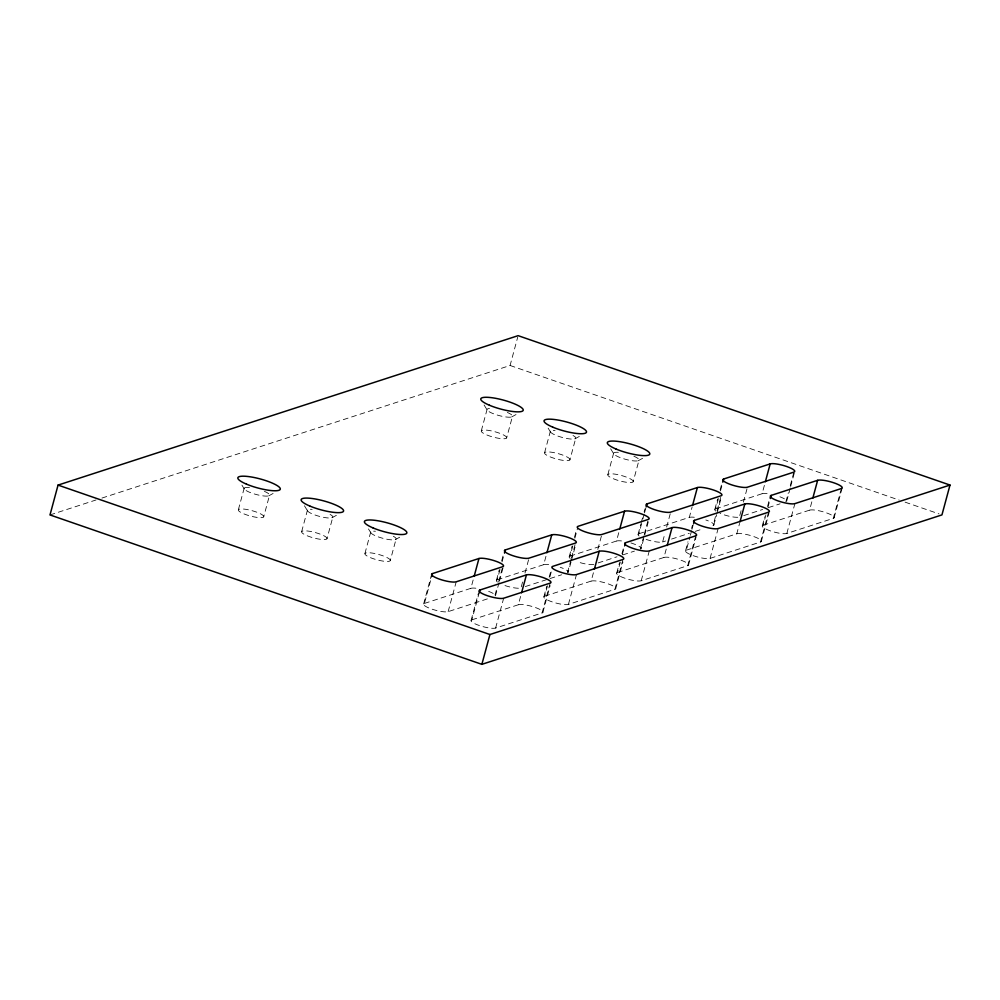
<?xml version="1.0" encoding="UTF-8"?>
<svg xmlns="http://www.w3.org/2000/svg" width="1000" height="1000" viewBox="0 0 1000 1000"><rect width="100%" height="100%" fill="white"/><g stroke="black" fill="none" stroke-linecap="round" stroke-linejoin="round"><path stroke-width="0.75" stroke-dasharray="5 3.75" d="M238.363 509.725L244.175 488.188M263.688 516.875A13.175 2.812 15.1 0 0 245.925 509.338A13.175 2.812 15.1 0 0 243.475 513.7A13.175 2.812 15.1 0 0 263.688 516.875L269.5 495.337M301.65 531.625L307.462 510.075M326.975 538.763A13.175 2.812 15.1 0 0 309.2 531.225A13.175 2.812 15.1 0 0 306.75 535.588A13.175 2.812 15.1 0 0 326.975 538.763L332.788 517.225M364.925 553.513L370.737 531.962M390.25 560.662A13.175 2.812 15.1 0 0 372.488 553.112A13.175 2.812 15.1 0 0 370.025 557.475A13.175 2.812 15.1 0 0 390.25 560.662L396.062 539.113M423.625 603.95L431.675 574.125M487.362 598.9L448.15 611.638A13.175 2.812 15.1 0 1 431.65 609.038A13.175 2.812 15.1 0 1 424.425 603.425L431.675 576.575M481.3 430.825L487.113 409.275M101.95 498.062L510.075 365.487L517.725 337.15M448.15 611.638L456.2 581.8M506.625 437.962A13.175 2.812 15.1 0 0 488.85 430.425A13.175 2.812 15.1 0 0 486.4 434.787A13.175 2.812 15.1 0 0 506.625 437.962L512.438 416.425M424.425 603.425L470.9 588.325L473.312 579.375M471.087 620.375L478.325 593.525M550.138 583.125L542.087 612.95L495.613 628.05A13.175 2.812 15.1 0 1 479.1 625.45A13.175 2.812 15.1 0 1 471.887 619.837L479.125 593M496.438 580.3L499.25 569.862M501.662 560.913L503.675 553.462M497.425 582.038A13.175 2.812 15.1 0 1 497.238 579.775L500.05 569.338M502.062 561.875L504.475 552.925M495.025 595.05L497.038 587.587M498.65 581.625L502.675 566.712M499.05 582.587L495.425 596A13.175 2.812 15.1 0 0 485.275 590.237M499.45 581.087L503.475 566.175M495.613 628.05L503.663 598.225M544.575 452.713L550.388 431.163M522.575 582.013L520.962 587.987A13.175 2.812 15.1 0 1 504.45 585.388M524.987 573.062L529.012 558.15M471.887 619.837L518.362 604.75L521.175 594.3M569.9 459.862A13.175 2.812 15.1 0 0 552.137 452.312A13.175 2.812 15.1 0 0 549.675 456.675A13.175 2.812 15.1 0 0 569.9 459.862L575.712 438.312M497.238 579.775L543.713 564.675L546.125 555.725M543.9 596.725L546.712 586.287M549.125 577.337L551.138 569.875M622.938 559.475L614.9 589.3L568.425 604.4A13.175 2.812 15.1 0 1 551.912 601.8A13.175 2.812 15.1 0 1 544.688 596.188L547.513 585.75M549.925 576.8L552.337 567.85M542.888 612.425L550.125 585.575M569.237 556.65L572.062 546.213M574.475 537.263L576.087 531.3M570.225 558.4A13.175 2.812 15.1 0 1 570.037 556.125L572.863 545.688M574.875 538.225L577.688 527.788M567.438 572.888L571.062 559.462M571.462 557.975L575.487 543.062M571.05 561.912L568.237 572.362A13.175 2.812 15.1 0 0 560.212 567.275M571.45 560.425L575.475 545.513M568.425 604.4L576.475 574.575M607.85 474.6L613.663 453.062M597.8 549.412L601.825 534.5M544.688 596.188L591.163 581.1L593.987 570.65M570.037 556.125L616.512 541.025L619.325 530.588M633.175 481.75A13.175 2.812 15.1 0 0 615.413 474.2A13.175 2.812 15.1 0 0 612.95 478.575A13.175 2.812 15.1 0 0 633.175 481.75L638.987 460.2M616.7 573.075L619.513 562.638M621.938 553.688L623.95 546.225M695.75 535.825L687.7 565.662L641.225 580.75A13.175 2.812 15.1 0 1 624.712 578.162A13.175 2.812 15.1 0 1 617.5 572.537L620.312 562.1M622.325 554.65L624.738 545.7M615.688 588.775L622.938 561.925M638.1 534.288L640.913 523.85M641.312 522.362L642.525 517.888M644.125 511.912L644.938 508.938M639.087 536.025A13.175 2.812 15.1 0 1 638.888 533.763L642.513 520.337M642.913 518.85L644.125 514.375M644.525 512.875L646.137 506.912M640.238 549.237L643.863 535.812M644.262 534.325L648.288 519.412M648.288 521.862L641.038 548.713A13.175 2.812 15.1 0 0 630.887 542.938M641.225 580.75L649.275 550.925M646.112 539.375A13.175 2.812 15.1 0 0 662.625 541.962L665.037 533.025M666.65 527.05L670.675 512.137M617.5 572.537L663.975 557.45L666.787 547.013M638.888 533.763L689.325 517.375L692.138 506.938M685.55 550.712L687.962 541.763M691.587 528.337L692.4 525.35M768.562 512.175L760.512 542.013L710.075 558.387A13.175 2.812 15.1 0 1 693.562 555.788A13.175 2.812 15.1 0 1 686.35 550.175L689.975 536.75M690.375 535.262L691.587 530.788M691.988 529.3L693.6 523.325M688.5 565.125L696.15 536.788M714.85 509.35L717.675 498.913M720.088 489.963L722.9 479.525M715.837 511.1A13.175 2.812 15.1 0 1 715.65 508.825L718.475 498.387M720.487 490.925L722.9 481.975M715.462 516.638L713.05 525.588A13.175 2.812 15.1 0 0 705.837 519.975M717.075 510.675L721.1 495.763M713.85 525.062L716.663 514.612M717.062 513.125L721.087 498.212M710.075 558.387L718.125 528.562M739.788 515.538L741.4 509.575M743.413 502.125L747.438 487.2M686.35 550.175L736.775 533.8L739.6 523.362M715.65 508.825L762.125 493.725L764.95 483.288M762.312 525.775L764.725 516.825M767.55 506.388L769.963 497.438M841.363 488.525L833.312 518.362L786.838 533.45A13.175 2.812 15.1 0 1 770.325 530.862A13.175 2.812 15.1 0 1 763.112 525.237L765.925 514.8M767.938 507.35L770.362 498.4M761.312 541.475L768.95 513.138M785.863 501.938L788.275 492.987M790.288 485.538L793.9 472.113M790.275 487.987L786.65 501.413A13.175 2.812 15.1 0 0 778.637 496.325M790.675 486.488L794.7 471.575M786.838 533.45L794.887 503.625M763.112 525.237L809.587 510.15L812.4 499.712M834.112 517.825L842.163 488M268.712 495.863L275.05 492.4M511.637 416.95L517.975 413.488M331.987 517.75L337.062 514.975M574.913 438.85L582.525 434.688M395.262 539.65L401.6 536.175M638.188 460.737L644.538 457.262M50 514.938L96.013 499.988M525.325 586.562L548.55 579.025M550.013 578.55L561.625 574.775M598.125 562.913L617.013 556.788M622.812 554.9L634.438 551.125M662.625 541.962L665.588 541M671.525 539.075L689.325 533.3M695.25 531.375L702.663 528.962M743.737 515.625L762.625 509.487M768.425 507.6L780.05 503.825M510.075 365.487L899.2 500.112M905.1 502.15L939 513.875M610.65 448.75L613.725 453.837M548.138 428.137L550.45 431.938M484.087 404.975L487.175 410.05M368.488 528.938L370.8 532.737M304.438 505.775L307.525 510.85M241.938 485.15L244.25 488.963M736.775 533.8A13.175 2.812 15.1 0 1 753.288 536.388A13.175 2.812 15.1 0 1 760.512 542.013M663.975 557.45A13.175 2.812 15.1 0 1 680.487 560.037A13.175 2.812 15.1 0 1 687.7 565.662M591.163 581.1A13.175 2.812 15.1 0 1 607.675 583.688A13.175 2.812 15.1 0 1 614.9 589.3M689.325 517.375A13.175 2.812 15.1 0 1 696.087 517.513M593.775 564.338A13.175 2.812 15.1 0 1 577.263 561.737M616.512 541.025A13.175 2.812 15.1 0 1 623.275 541.163M543.713 564.675A13.175 2.812 15.1 0 1 550.462 564.812M470.9 588.325A13.175 2.812 15.1 0 1 477.663 588.462M518.362 604.75A13.175 2.812 15.1 0 1 534.875 607.337A13.175 2.812 15.1 0 1 542.087 612.95M809.587 510.15A13.175 2.812 15.1 0 1 826.1 512.737A13.175 2.812 15.1 0 1 833.312 518.362M737.775 517.288A13.175 2.812 15.1 0 1 719.963 513.325M762.125 493.725A13.175 2.812 15.1 0 1 768.888 493.862M633.888 456.238A13.175 2.812 15.1 0 1 635.887 461A13.175 2.812 15.1 0 1 617.1 456.262A13.175 2.812 15.1 0 1 618.375 452.325M573.013 435.487A13.175 2.812 15.1 0 1 571 439.05A13.175 2.812 15.1 0 1 553.088 434A13.175 2.812 15.1 0 1 555.1 430.438M507.337 412.45A13.175 2.812 15.1 0 1 510.025 417.2A13.175 2.812 15.1 0 1 492.212 413.25A13.175 2.812 15.1 0 1 489.513 408.5M393.35 536.287A13.175 2.812 15.1 0 1 391.35 539.85A13.175 2.812 15.1 0 1 373.438 534.8A13.175 2.812 15.1 0 1 375.45 531.237M330.075 514.4A13.175 2.812 15.1 0 1 328.075 517.962A13.175 2.812 15.1 0 1 310.163 512.9A13.175 2.812 15.1 0 1 312.175 509.338M264.4 491.362A13.175 2.812 15.1 0 1 265.637 496.112A13.175 2.812 15.1 0 1 246.225 490.637A13.175 2.812 15.1 0 1 251.737 487.788"/><path stroke-width="1.5" d="M58.05 485.1L50 514.938L481.875 664.338L941.95 514.9L950 485.062L518.125 335.662L58.05 485.1L489.925 634.513L950 485.062M431.675 576.575L432.475 573.587L478.95 558.5A13.175 2.812 15.1 0 1 495.462 561.087A13.175 2.812 15.1 0 1 502.675 566.712L456.2 581.8A13.175 2.812 15.1 0 1 439.688 579.212A13.175 2.812 15.1 0 1 432.475 573.587M474.125 576.4L478.95 558.5M479.125 593L479.938 590.013L526.413 574.913A13.175 2.812 15.1 0 1 542.913 577.513A13.175 2.812 15.1 0 1 550.138 583.125L503.663 598.225A13.175 2.812 15.1 0 1 487.15 595.625A13.175 2.812 15.1 0 1 479.938 590.013M504.475 552.925L505.288 549.938L551.75 534.85A13.175 2.812 15.1 0 1 568.263 537.438A13.175 2.812 15.1 0 1 575.487 543.062L529.012 558.15A13.175 2.812 15.1 0 1 512.5 555.562A13.175 2.812 15.1 0 1 505.288 549.938M481.875 664.338L489.925 634.513M521.575 592.812L526.413 574.913M546.925 552.75L551.75 534.85M594.388 569.163L599.212 551.263A13.175 2.812 15.1 0 1 615.725 553.862A13.175 2.812 15.1 0 1 622.938 559.475L576.475 574.575A13.175 2.812 15.1 0 1 559.963 571.975A13.175 2.812 15.1 0 1 552.737 566.362L599.212 551.263M619.738 529.1L624.562 511.2A13.175 2.812 15.1 0 1 641.075 513.787A13.175 2.812 15.1 0 1 648.288 519.412L601.825 534.5A13.175 2.812 15.1 0 1 585.312 531.912A13.175 2.812 15.1 0 1 578.088 526.3L624.562 511.2M624.738 545.7L625.55 542.712L672.025 527.612A13.175 2.812 15.1 0 1 688.538 530.212A13.175 2.812 15.1 0 1 695.75 535.825L649.275 550.925A13.175 2.812 15.1 0 1 632.762 548.325A13.175 2.812 15.1 0 1 625.55 542.712M646.137 506.912L646.938 503.925L697.375 487.55A13.175 2.812 15.1 0 1 713.875 490.15A13.175 2.812 15.1 0 1 721.1 495.763L670.675 512.137A13.175 2.812 15.1 0 1 654.163 509.538A13.175 2.812 15.1 0 1 646.938 503.925M667.188 545.513L672.025 527.612M692.537 505.45L697.375 487.55M693.6 523.325L694.4 520.35L744.825 503.963A13.175 2.812 15.1 0 1 761.338 506.562A13.175 2.812 15.1 0 1 768.562 512.175L718.125 528.562A13.175 2.812 15.1 0 1 701.612 525.962A13.175 2.812 15.1 0 1 694.4 520.35M722.9 481.975L723.7 479L770.175 463.9A13.175 2.812 15.1 0 1 786.688 466.5A13.175 2.812 15.1 0 1 793.9 472.113L747.438 487.2A13.175 2.812 15.1 0 1 730.925 484.613A13.175 2.812 15.1 0 1 723.7 479M740 521.862L744.825 503.963M765.35 481.8L770.175 463.9M770.362 498.4L771.162 495.412L817.638 480.312A13.175 2.812 15.1 0 1 834.15 482.912A13.175 2.812 15.1 0 1 841.363 488.525L794.887 503.625A13.175 2.812 15.1 0 1 778.375 501.025A13.175 2.812 15.1 0 1 771.162 495.412M812.8 498.212L817.638 480.312M615.962 449A21.962 4.675 15.1 0 0 649.675 454.3A21.962 4.675 15.1 0 0 620.062 441.725A21.962 4.675 15.1 0 0 615.962 449M552.688 427.113A21.962 4.675 15.1 0 0 586.388 432.413A21.962 4.675 15.1 0 0 556.775 419.837A21.962 4.675 15.1 0 0 552.688 427.113M489.412 405.225A21.962 4.675 15.1 0 0 523.112 410.525A21.962 4.675 15.1 0 0 493.5 397.95A21.962 4.675 15.1 0 0 489.412 405.225M246.475 484.137A21.962 4.675 15.1 0 0 280.188 489.425A21.962 4.675 15.1 0 0 250.575 476.863A21.962 4.675 15.1 0 0 246.475 484.137M309.762 506.025A21.962 4.675 15.1 0 0 343.462 511.325A21.962 4.675 15.1 0 0 313.85 498.75A21.962 4.675 15.1 0 0 309.762 506.025M373.038 527.913A21.962 4.675 15.1 0 0 406.737 533.212A21.962 4.675 15.1 0 0 377.125 520.638A21.962 4.675 15.1 0 0 373.038 527.913"/></g></svg>
